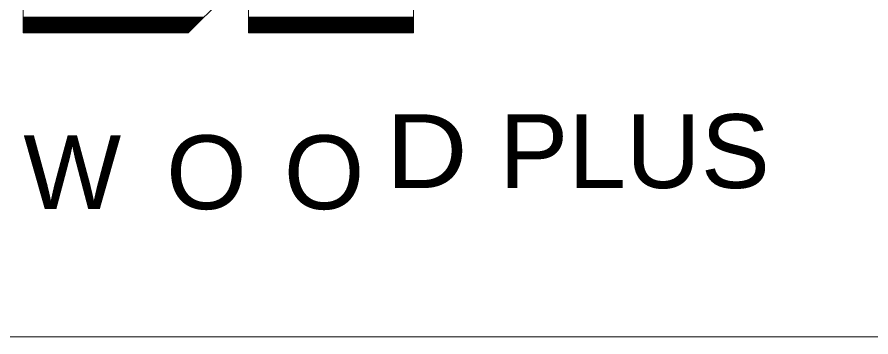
# Model space of a CAD drawing. Units: millimetres on the paper. Extents: x -200 to 200, y -138 to 138.
# Drawn here: x -161.83 to -140.62, y -138.5 to -130.56 of the extents above; entities that cross this region are included whole.
import ezdxf
from ezdxf.enums import TextEntityAlignment as Align

# ---------------------------------------------------------------- set-up
doc = ezdxf.new("R2010")
doc.units = ezdxf.units.MM
doc.layers.add('1-1_0', color=7, linetype='Continuous', lineweight=20)
doc.layers.add('8-0', color=7, linetype='Continuous', lineweight=9)
doc.styles.add('AR ADGothicJP Medium', font='')
doc.styles.get('AR ADGothicJP Medium').set_extended_font_data('AR ADGothicJP Medium')

msp = doc.modelspace()

# ---------------------------------------------------------------- linework, layer by layer
at = {"layer": '1-1_0'}
msp.add_lwpolyline([(-200, -138.5), (200, -138.5), (200, 138.5), (-200, 138.5)], close=True, dxfattribs=at)
at = {"layer": '8-0', "lineweight": 20}
for p, q in [((-161.681, -130.955), (-161.681, -120.955)), ((-156.081, -130.955), (-156.081, -120.955)), ((-151.981, -130.955), (-151.981, -120.955)), ((-157.581, -130.955), (-156.081, -129.455)), ((-161.681, -130.955), (-157.581, -130.955)), ((-156.081, -130.955), (-151.981, -130.955))]:
    msp.add_line(p, q, dxfattribs=at)
at = {"layer": '8-0'}
for p, q in [((-161.681, -130.565), (-157.191, -130.565)), ((-161.681, -130.575), (-157.201, -130.575)), ((-161.681, -130.585), (-157.211, -130.585)), ((-161.681, -130.595), (-157.221, -130.595)), ((-161.681, -130.605), (-157.231, -130.605)), ((-161.681, -130.615), (-157.241, -130.615)), ((-161.681, -130.625), (-157.251, -130.625)), ((-161.681, -130.635), (-157.261, -130.635)), ((-156.081, -130.565), (-151.981, -130.565)), ((-156.081, -130.575), (-151.981, -130.575)), ((-156.081, -130.585), (-151.981, -130.585)), ((-156.081, -130.595), (-151.981, -130.595)), ((-156.081, -130.605), (-151.981, -130.605)), ((-156.081, -130.615), (-151.981, -130.615)), ((-156.081, -130.625), (-151.981, -130.625)), ((-156.081, -130.635), (-151.981, -130.635)), ((-161.681, -130.645), (-157.271, -130.645)), ((-161.681, -130.655), (-157.281, -130.655)), ((-161.681, -130.665), (-157.291, -130.665)), ((-161.681, -130.675), (-157.301, -130.675)), ((-161.681, -130.685), (-157.311, -130.685)), ((-161.681, -130.695), (-157.321, -130.695)), ((-161.681, -130.705), (-157.331, -130.705)), ((-161.681, -130.715), (-157.341, -130.715)), ((-161.681, -130.725), (-157.351, -130.725)), ((-161.681, -130.735), (-157.361, -130.735)), ((-161.681, -130.745), (-157.371, -130.745)), ((-161.681, -130.755), (-157.381, -130.755)), ((-161.681, -130.765), (-157.391, -130.765)), ((-161.681, -130.775), (-157.401, -130.775)), ((-161.681, -130.785), (-157.411, -130.785)), ((-161.681, -130.795), (-157.421, -130.795)), ((-161.681, -130.805), (-157.431, -130.805)), ((-161.681, -130.815), (-157.441, -130.815)), ((-161.681, -130.825), (-157.451, -130.825)), ((-161.681, -130.835), (-157.461, -130.835)), ((-161.681, -130.845), (-157.471, -130.845)), ((-156.081, -130.645), (-151.981, -130.645)), ((-156.081, -130.655), (-151.981, -130.655)), ((-156.081, -130.665), (-151.981, -130.665)), ((-156.081, -130.675), (-151.981, -130.675)), ((-156.081, -130.685), (-151.981, -130.685)), ((-156.081, -130.695), (-151.981, -130.695)), ((-156.081, -130.705), (-151.981, -130.705)), ((-156.081, -130.715), (-151.981, -130.715)), ((-156.081, -130.725), (-151.981, -130.725)), ((-156.081, -130.735), (-151.981, -130.735)), ((-156.081, -130.745), (-151.981, -130.745)), ((-156.081, -130.755), (-151.981, -130.755)), ((-156.081, -130.765), (-151.981, -130.765)), ((-156.081, -130.775), (-151.981, -130.775)), ((-156.081, -130.785), (-151.981, -130.785)), ((-156.081, -130.795), (-151.981, -130.795)), ((-156.081, -130.805), (-151.981, -130.805)), ((-156.081, -130.815), (-151.981, -130.815)), ((-156.081, -130.825), (-151.981, -130.825)), ((-156.081, -130.835), (-151.981, -130.835)), ((-156.081, -130.845), (-151.981, -130.845)), ((-161.681, -130.855), (-157.481, -130.855)), ((-161.681, -130.865), (-157.491, -130.865)), ((-161.681, -130.875), (-157.501, -130.875)), ((-161.681, -130.885), (-157.511, -130.885)), ((-161.681, -130.895), (-157.521, -130.895)), ((-161.681, -130.905), (-157.531, -130.905)), ((-161.681, -130.915), (-157.541, -130.915)), ((-161.681, -130.925), (-157.551, -130.925)), ((-161.681, -130.935), (-157.561, -130.935)), ((-161.681, -130.945), (-157.571, -130.945)), ((-161.681, -130.955), (-157.581, -130.955)), ((-156.081, -130.855), (-151.981, -130.855)), ((-156.081, -130.865), (-151.981, -130.865)), ((-156.081, -130.875), (-151.981, -130.875)), ((-156.081, -130.885), (-151.981, -130.885)), ((-156.081, -130.895), (-151.981, -130.895)), ((-156.081, -130.905), (-151.981, -130.905)), ((-156.081, -130.915), (-151.981, -130.915)), ((-156.081, -130.925), (-151.981, -130.925)), ((-156.081, -130.935), (-151.981, -130.935)), ((-156.081, -130.945), (-151.981, -130.945)), ((-156.081, -130.955), (-151.981, -130.955))]:
    msp.add_line(p, q, dxfattribs=at)

# ---------------------------------------------------------------- texts
at = {"layer": '8-0', "style": 'AR ADGothicJP Medium'}
for s, width, p in [(' PLUS', 1.05, (-150.571, -135.354)), ('D', 1.15, (-152.675, -135.354))]:
    msp.add_text(s, height=1.833, dxfattribs=dict(at, width=width)).set_placement(p, align=Align.BOTTOM_LEFT)
at = {"layer": '8-0', "insert": (-161.675, -135.354), "char_height": 1.833, "attachment_point": 7, "style": 'AR ADGothicJP Medium'}
msp.add_mtext('\\T1.46;\\W1.05;WOO', dxfattribs=at)

doc.saveas('drawing.dxf')
